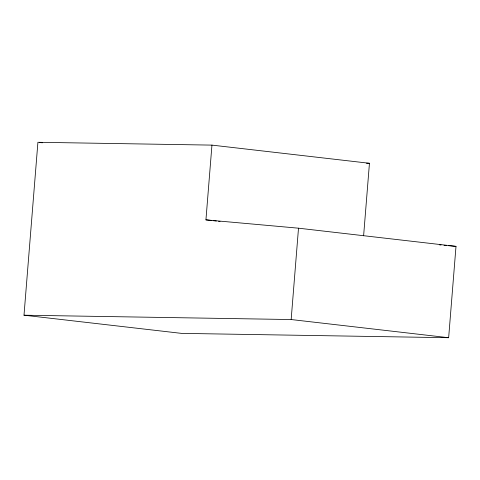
<?xml version="1.0" encoding="UTF-8"?>
<svg xmlns="http://www.w3.org/2000/svg" width="480" height="480" viewBox="0 0 480 480"><rect width="100%" height="100%" fill="white"/><g stroke="black" fill="none" stroke-linecap="round" stroke-linejoin="round"><path stroke-width="0.72" d="M211.95 145.116L205.938 219.858L298.506 228.192L456 246.36L448.65 337.716L181.494 333.372L24 315.198L37.914 142.284L211.95 145.116L369.45 163.284L363.612 235.788M24 315.198L291.156 319.542L298.506 228.192M366.462 163.236L369.45 163.284M439.578 244.884L441.072 245.016M444.054 245.286L446.298 245.49M448.536 245.688L456 246.36M39.396 142.458L42.372 142.8M205.938 219.858L211.878 220.542M213.366 220.71L216.336 221.058M218.568 221.316L220.05 221.484M291.156 319.542L448.65 337.716"/></g></svg>
